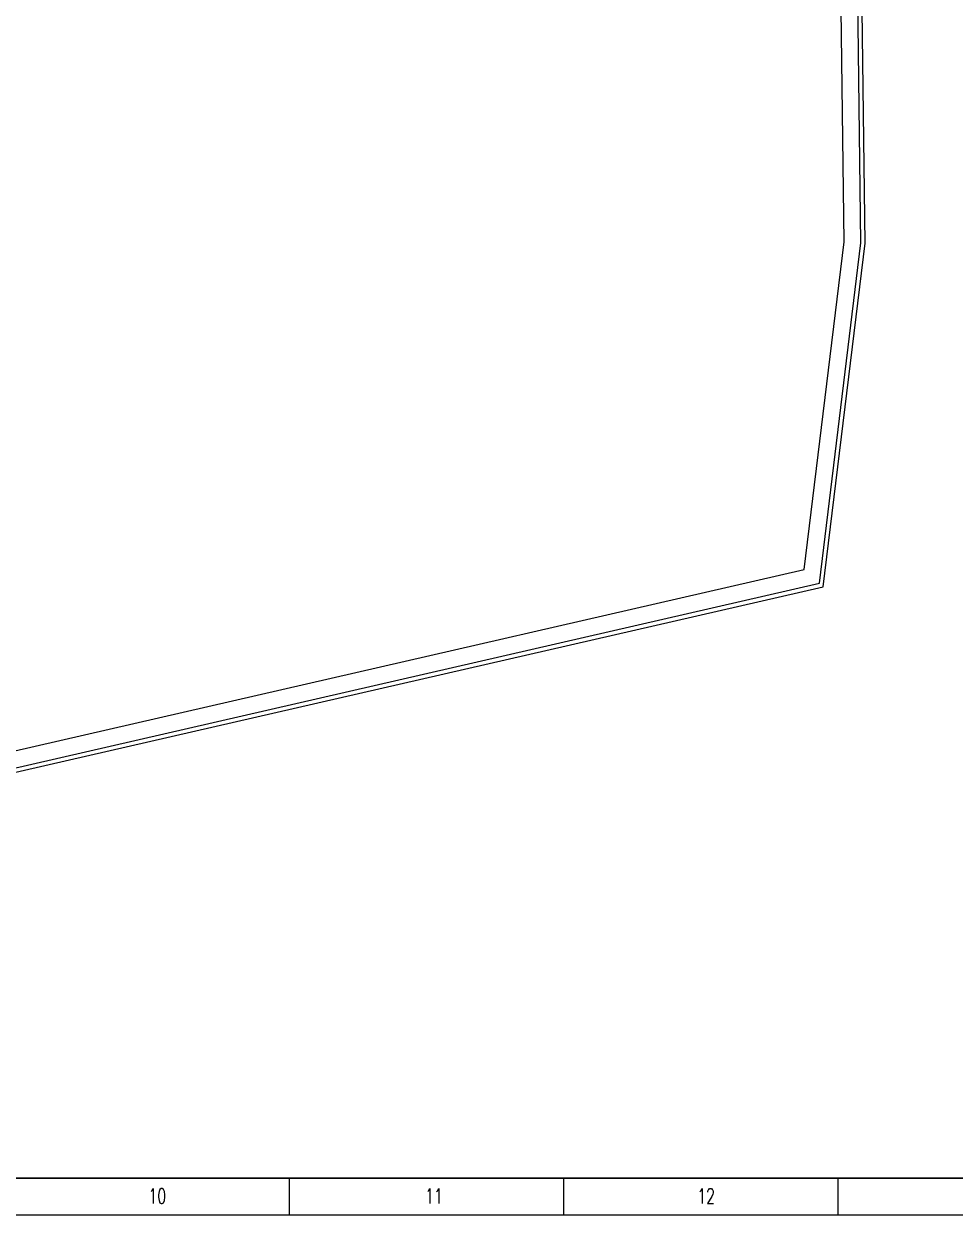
# Model space of a CAD drawing. Header units: inches. Extents: x 9 to 553326, y 5 to 186380.
# Drawn here: x 147545 to 202990, y 1580 to 72489 of the extents above; entities that cross this region are included whole.
import ezdxf

# ---------------------------------------------------------------- set-up
doc = ezdxf.new("R2010")
doc.units = ezdxf.units.IN
doc.header["$MEASUREMENT"] = 0
doc.layers.add('Layout', color=6, linetype='Continuous', lineweight=20)
doc.styles.add('TEG BORDER', font='txt_qlt.shx', dxfattribs={"width": 0.7, "bigfont": 'hztxt.shx'})

# ---------------------------------------------------------------- blocks, each defined once
blk = doc.blocks.new('TEG BORDER A2')
at = {"linetype": 'Continuous'}
blk.add_line((5, 5), (489, 5), dxfattribs=at)
for p, q in [((371.25, 0), (371.25, 5)), ((408.37, 0), (408.37, 5)), ((445.5, 0), (445.5, 5))]:
    blk.add_line(p, q)
at = {"color": 5, "lineweight": 15}
blk.add_lwpolyline([(0, 420), (594, 420), (594, 0), (0, 0)], close=True, dxfattribs=at)
blk.add_lwpolyline([(5, 415), (589, 415), (589, 5), (5, 5)], close=True)
at = {"char_height": 2, "width": 2, "attachment_point": 7, "style": 'TEG BORDER'}
for s, insert in [('\\pi2.2204e-016;10', (352.17, 1.59)), ('\\pi0.3;11', (389.3, 1.59)), ('\\pi2.2204e-016;12', (426.42, 1.59))]:
    blk.add_mtext(s, dxfattribs=dict(at, insert=insert))

msp = doc.modelspace()

# ---------------------------------------------------------------- linework, layer by layer
at = {"layer": 'Layout', "color": 9}
for points in [[(22679, 127645), (22374, 124900), (21714, 118863), (21486, 116770), (30800, 117053), (31128, 114245), (35094, 90027), (18842, 85433), (14805, 84193), (32652, 53208), (46537, 32351), (65665, 4508), (94194, 15386), (126209, 23168), (195136, 38987), (197623, 59438), (197239, 90292), (197239, 175041), (151404, 174995), (105383, 173588), (79466, 170568), (46405, 162133), (52191, 129772), (41569, 127880)], [(23799, 126409), (23616, 124763), (22956, 118728), (22884, 118063), (31909, 118337), (32366, 114418), (36508, 89128), (19196, 84234), (16671, 83459), (33715, 53867), (47572, 33051), (66138, 6026), (93822, 16582), (125922, 24385), (194001, 40009), (196372, 59506), (195989, 90284), (195989, 173790), (151424, 173745), (105475, 172340), (79694, 169336), (47840, 161209), (53641, 128761), (41687, 126632)]]:
    msp.add_lwpolyline(points, close=True, dxfattribs=at)
msp.add_lwpolyline([(126152, 23411), (194909, 39191), (197373, 59452), (196989, 90290), (196989, 174791), (151408, 174745), (105402, 173339)], dxfattribs=at)

# ---------------------------------------------------------------- block references
at = {"lineweight": -3, "xscale": 439.9999998515, "yscale": 439.9999998515, "zscale": 439.9999998515}
msp.add_blockref('TEG BORDER A2', (9, 1580), dxfattribs=at)

doc.saveas('drawing.dxf')
